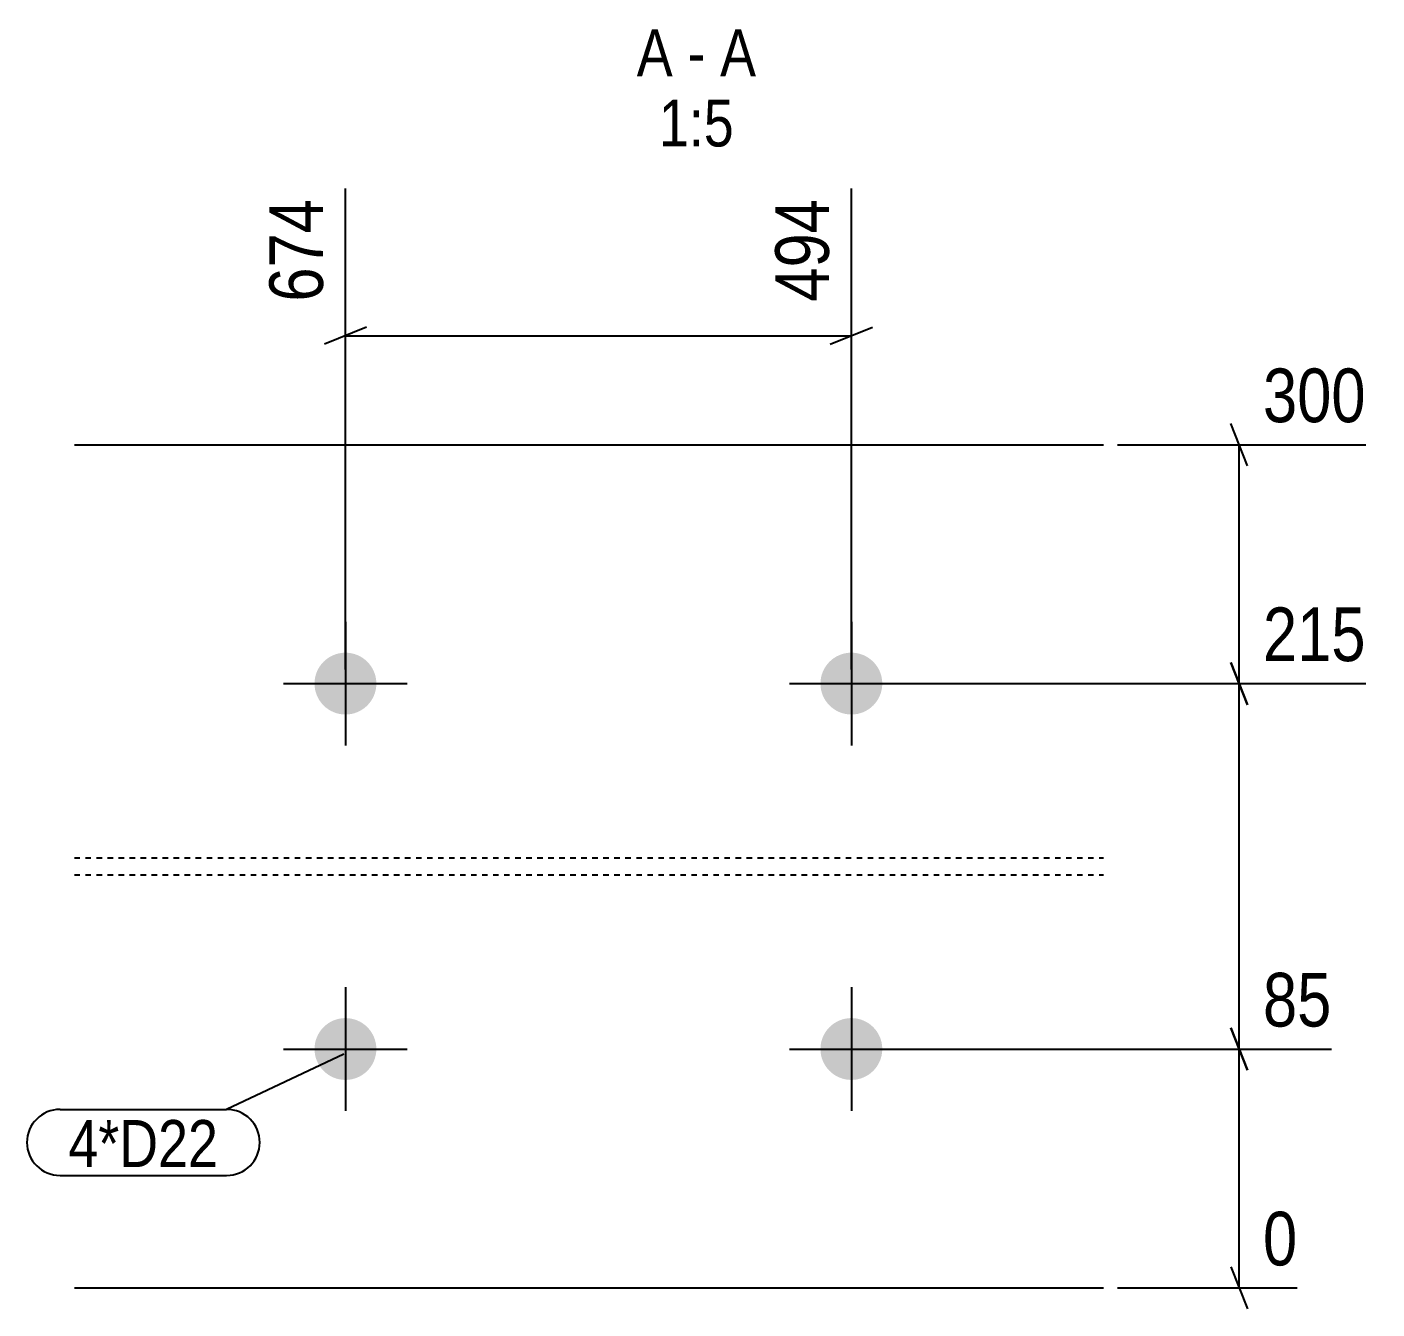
# Model space of a CAD drawing. Header units: millimetres. Extents: x 78 to 72660, y 20 to 5254.
# Drawn here: x 72179.9 to 72660.2, y 20 to 476.1 of the extents above; entities that cross this region are included whole.
import ezdxf

# ---------------------------------------------------------------- set-up
doc = ezdxf.new("R2010")
doc.units = ezdxf.units.MM
doc.linetypes.add('DXK_LINE_DOT2', pattern=[3.9198, 1.9599, -1.9599])
for name, color, linetype in [('MÅLSÆTNING', 7, 'Continuous'), ('STÅL', 7, 'Continuous'), ('TEKST', 7, 'Continuous')]:
    doc.layers.add(name, color=color, linetype=linetype)
doc.styles.add('Arial Narrow', font='ARIALN.TTF', dxfattribs={"height": 0.2})

msp = doc.modelspace()

# ---------------------------------------------------------------- hatches: boundary and pattern name
at = {"layer": 'STÅL', "linetype": 'Continuous'}
for points in [[(72293.2, 253.5, -1), (72293.2, 231.5, -1)], [(72473.2, 253.5, -1), (72473.2, 231.5, -1)], [(72293.2, 123.5, -1), (72293.2, 101.5, -1)], [(72473.2, 123.5, -1), (72473.2, 101.5, -1)]]:
    msp.add_hatch(color=4, dxfattribs=at).paths.add_polyline_path(points)

# ---------------------------------------------------------------- linework, layer by layer
at = {"layer": 'MÅLSÆTNING', "color": 7, "linetype": 'Continuous'}
for p, q in [((72293.2, 247.5), (72293.2, 418.6)), ((72473.2, 247.5), (72473.2, 418.6)), ((72300.7, 369.26), (72285.7, 363.26)), ((72293.2, 366.26), (72473.2, 366.26)), ((72465.7, 363.26), (72480.7, 369.26)), ((72614.15, 320), (72608.15, 335)), ((72567.93, 327.5), (72656.21, 327.5)), ((72611.15, 242.5), (72611.15, 327.5)), ((72608.15, 250), (72614.15, 235)), ((72614.15, 235), (72608.15, 250)), ((72478.2, 242.5), (72656.21, 242.5)), ((72478.2, 242.5), (72656.21, 242.5)), ((72611.15, 112.5), (72611.15, 242.5)), ((72608.15, 120), (72614.15, 105)), ((72614.15, 105), (72608.15, 120)), ((72478.2, 112.5), (72644.02, 112.5)), ((72478.2, 112.5), (72644.02, 112.5)), ((72611.15, 27.5), (72611.15, 112.5)), ((72608.15, 35), (72614.15, 20)), ((72567.93, 27.5), (72631.84, 27.5))]:
    msp.add_line(p, q, dxfattribs=at)
at = {"layer": 'STÅL', "color": 2, "linetype": 'Continuous'}
for p, q in [((72196.79, 327.5), (72562.93, 327.5)), ((72196.79, 27.5), (72562.93, 27.5))]:
    msp.add_line(p, q, dxfattribs=at)
at = {"layer": 'STÅL', "color": 4, "linetype": 'Continuous'}
for p, q in [((72293.2, 264.5), (72293.2, 220.5)), ((72473.2, 264.5), (72473.2, 220.5)), ((72271.2, 242.5), (72315.2, 242.5)), ((72451.2, 242.5), (72495.2, 242.5)), ((72293.2, 134.5), (72293.2, 90.5)), ((72473.2, 134.5), (72473.2, 90.5)), ((72271.2, 112.5), (72315.2, 112.5)), ((72451.2, 112.5), (72495.2, 112.5))]:
    msp.add_line(p, q, dxfattribs=at)
at = {"layer": 'STÅL', "color": 7, "linetype": 'DXK_LINE_DOT2'}
for p, q in [((72196.79, 180.5), (72562.93, 180.5)), ((72196.79, 174.5), (72562.93, 174.5))]:
    msp.add_line(p, q, dxfattribs=at)
at = {"layer": 'TEKST', "color": 7, "linetype": 'Continuous'}
for p, q in [((72292.65, 110.71), (72250.94, 91.02)), ((72191.65, 91.02), (72250.94, 91.02)), ((72191.65, 67.52), (72250.94, 67.52))]:
    msp.add_line(p, q, dxfattribs=at)
for centre, start, end in [((72191.65, 79.27), 90, 270), ((72250.94, 79.27), 270, 90)]:
    msp.add_arc(centre, 11.75, start, end, dxfattribs=at)

# ---------------------------------------------------------------- wipeouts: each hides what was drawn before it
at = {"color": 0, "linetype": 'Continuous'}
for points, layer in [([(72289.2, 418.96), (72261.2, 418.96), (72261.2, 374.4), (72289.2, 374.4)], 'MÅLSÆTNING'), ([(72469.2, 418.96), (72441.2, 418.96), (72441.2, 374.4), (72469.2, 374.4)], 'MÅLSÆTNING'), ([(72409.63, 458.6), (72409.63, 476.1), (72396.85, 476.1), (72396.85, 458.6)], 'TEKST'), ([(72421.26, 458.6), (72421.26, 476.1), (72414.88, 476.1), (72414.88, 458.6)], 'TEKST'), ([(72439.29, 458.6), (72439.29, 476.1), (72426.51, 476.1), (72426.51, 458.6)], 'TEKST'), ([(72431.4, 433.6), (72431.4, 451.1), (72404.74, 451.1), (72404.74, 433.6)], 'TEKST')]:
    msp.add_wipeout(points, dxfattribs=at).dxf.layer = layer
at = {"color": 0}
msp.add_wipeout([(72247.94, 70.52), (72247.94, 88.02), (72194.65, 88.02), (72194.65, 70.52)], dxfattribs=at).dxf.layer = 'TEKST'

# ---------------------------------------------------------------- next in the draw order: texts
at = {"layer": 'MÅLSÆTNING', "color": 3, "linetype": 'Continuous', "style": 'Arial Narrow'}
for s, p in [('674', (72285.2, 378.4)), ('494', (72465.2, 378.4))]:
    msp.add_text(s, height=19.089, rotation=90.0002, dxfattribs=at).set_placement(p)
at = {"layer": 'TEKST', "color": 3, "linetype": 'Continuous', "style": 'Arial Narrow'}
for s, height, p in [('A', 16.7, (72396.85, 458.6)), ('A', 16.7, (72426.51, 458.6)), ('-', 16.7, (72414.88, 458.6)), ('1:5', 16.702, (72404.74, 433.6))]:
    msp.add_text(s, height=height, dxfattribs=at).set_placement(p)

# ---------------------------------------------------------------- next in the draw order: wipeouts: each hides what was drawn before it
at = {"color": 0, "linetype": 'Continuous'}
for points in [[(72660.21, 331.5), (72660.21, 359.5), (72615.65, 359.5), (72615.65, 331.5)], [(72660.21, 246.5), (72660.21, 274.5), (72615.65, 274.5), (72615.65, 246.5)], [(72648.02, 116.5), (72648.02, 144.5), (72615.65, 144.5), (72615.65, 116.5)], [(72635.84, 31.5), (72635.84, 59.5), (72615.65, 59.5), (72615.65, 31.5)]]:
    msp.add_wipeout(points, dxfattribs=at).dxf.layer = 'MÅLSÆTNING'
at = {"color": 0}
msp.add_wipeout([(72247.94, 70.52), (72247.94, 88.02), (72194.65, 88.02), (72194.65, 70.52)], dxfattribs=at).dxf.layer = 'TEKST'

# ---------------------------------------------------------------- next in the draw order: texts
at = {"layer": 'MÅLSÆTNING', "color": 3, "linetype": 'Continuous', "style": 'Arial Narrow'}
for s, height, p in [('300', 19.089, (72619.65, 335.5)), ('215', 19.089, (72619.65, 250.5)), ('85', 19.089, (72619.65, 120.5)), ('0', 19.09, (72619.65, 35.5))]:
    msp.add_text(s, height=height, dxfattribs=at).set_placement(p)
at = {"layer": 'TEKST', "color": 3, "style": 'Arial Narrow'}
msp.add_text('4*D22', height=16.702, dxfattribs=at).set_placement((72194.65, 70.52))

doc.saveas('drawing.dxf')
